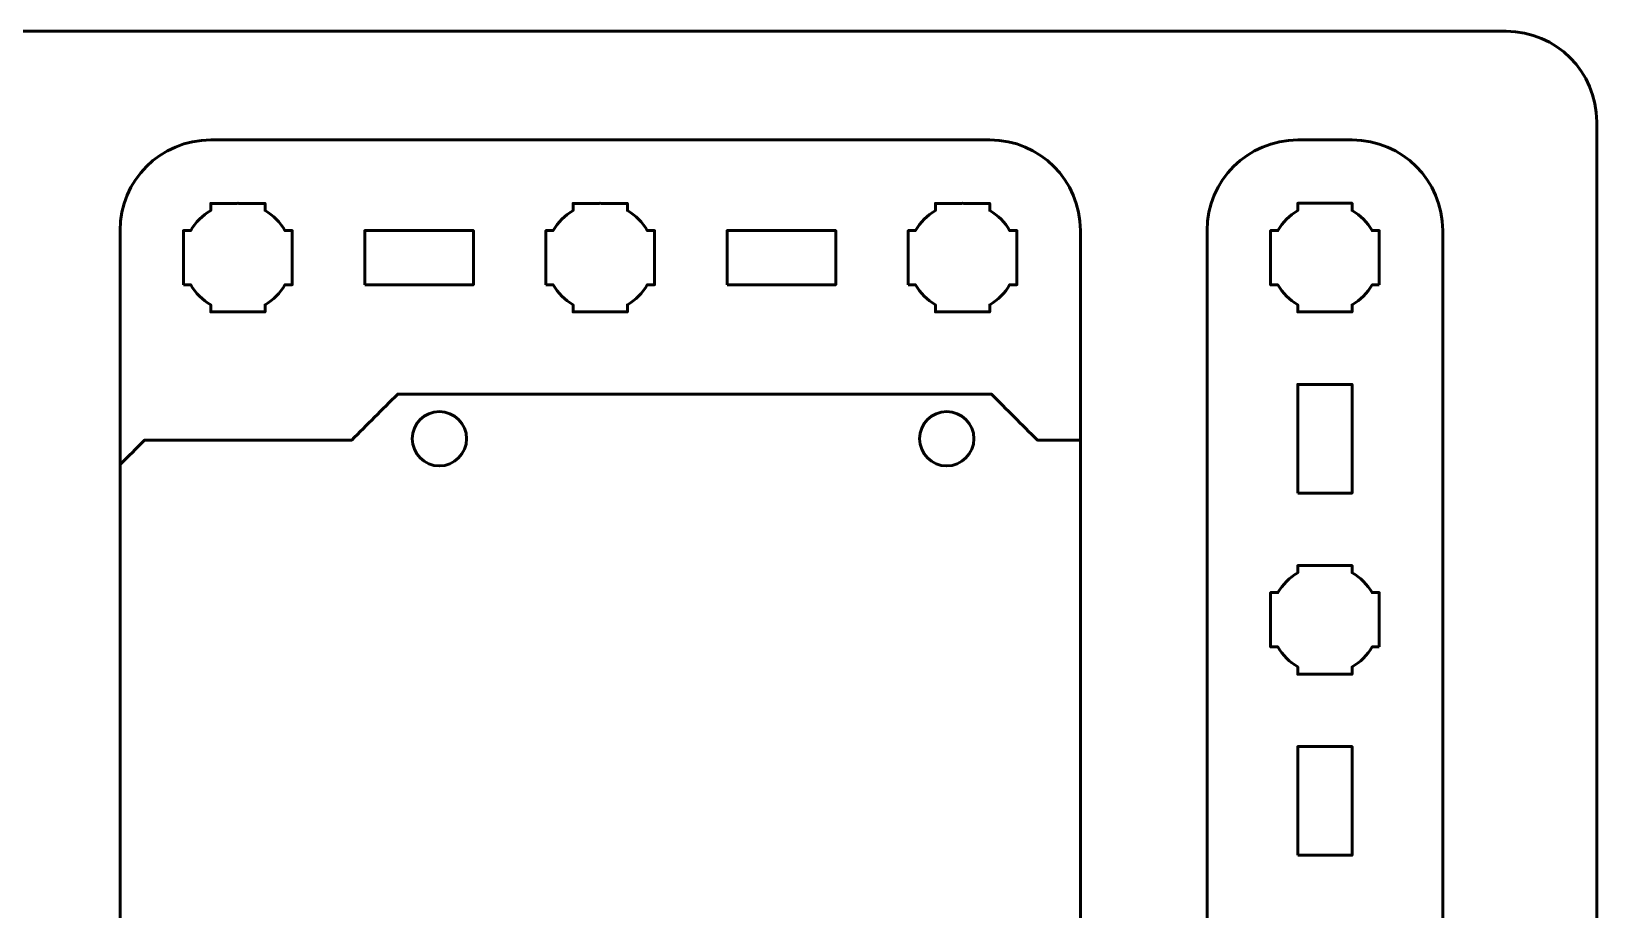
# Model space of a CAD drawing. Header units: centimetres. Extents: x -21 to 0, y -29.7 to 0.
# Drawn here: x -8.64 to 0, y -4.85 to 0 of the extents above; entities that cross this region are included whole.
import ezdxf

# ---------------------------------------------------------------- set-up
doc = ezdxf.new("R2010")
doc.units = ezdxf.units.CM
doc.header["$MEASUREMENT"] = 0
doc.layers.add('Layer 1', color=7, linetype='Continuous')

msp = doc.modelspace()

# ---------------------------------------------------------------- linework, layer by layer
at = {"layer": 'Layer 1', "lineweight": 53}
for centre in [(-6.3875, -2.25), (-3.5875, -2.25)]:
    msp.add_ellipse(centre, major_axis=(0, 0.15), ratio=1, dxfattribs=at)
at = {"layer": 'Layer 1', "color": 1, "lineweight": 53}
msp.add_open_spline([(-21.00003, -29.19995), (-21.00003, -29.19995), (-21.00003, -5.29992), (-21.00003, -5.29992), (-21.00003, -5.29992), (-21.00003, -5.21709), (-20.93286, -5.14992), (-20.85003, -5.14992), (-20.85003, -5.14992), (-20.7672, -5.14992), (-20.70003, -5.08275), (-20.70003, -4.99992), (-20.70003, -4.99992), (-20.70003, -4.91709), (-20.7672, -4.84992), (-20.85003, -4.84992), (-20.85003, -4.84992), (-20.93286, -4.84992), (-21.00003, -4.78275), (-21.00003, -4.69992), (-21.00003, -4.69992), (-21.00003, -4.61709), (-20.93286, -4.54992), (-20.85003, -4.54992), (-20.85003, -4.54992), (-20.7672, -4.54992), (-20.70003, -4.48275), (-20.70003, -4.39992), (-20.70003, -4.39992), (-20.70003, -4.31709), (-20.7672, -4.24992), (-20.85003, -4.24992), (-20.85003, -4.24992), (-20.93286, -4.24992), (-21.00003, -4.18275), (-21.00003, -4.09992), (-21.00003, -4.09992), (-21.00003, -4.01709), (-20.93286, -3.94992), (-20.85003, -3.94992), (-20.85003, -3.94992), (-20.7672, -3.94992), (-20.70003, -3.88275), (-20.70003, -3.79992), (-20.70003, -3.79992), (-20.70003, -3.71709), (-20.7672, -3.64992), (-20.85003, -3.64992), (-20.85003, -3.64992), (-20.93286, -3.64992), (-21.00003, -3.58275), (-21.00003, -3.49992), (-21.00003, -3.49992), (-21.00003, -3.41709), (-20.93286, -3.34992), (-20.85003, -3.34992), (-20.85003, -3.34992), (-20.7672, -3.34992), (-20.70003, -3.28275), (-20.70003, -3.19992), (-20.70003, -3.19992), (-20.70003, -3.11709), (-20.7672, -3.04992), (-20.85003, -3.04992), (-20.85003, -3.04992), (-20.93286, -3.04992), (-21.00003, -2.98275), (-21.00003, -2.89992), (-21.00003, -2.89992), (-21.00003, -2.81709), (-20.93286, -2.74992), (-20.85003, -2.74992), (-20.85003, -2.74992), (-20.7672, -2.74992), (-20.70003, -2.68275), (-20.70003, -2.59992), (-20.70003, -2.59992), (-20.70003, -2.51709), (-20.7672, -2.44992), (-20.85003, -2.44992), (-20.85003, -2.44992), (-20.93286, -2.44992), (-21.00003, -2.38275), (-21.00003, -2.29992), (-21.00003, -2.29992), (-21.00003, -2.21709), (-20.93286, -2.14992), (-20.85003, -2.14992), (-20.85003, -2.14992), (-20.7672, -2.14992), (-20.70003, -2.08275), (-20.70003, -1.99992), (-20.70003, -1.99992), (-20.70003, -1.91709), (-20.7672, -1.84992), (-20.85003, -1.84992), (-20.85003, -1.84992), (-20.93286, -1.84992), (-21.00003, -1.78275), (-21.00003, -1.69992), (-21.00003, -1.69992), (-21.00003, -1.61709), (-20.93286, -1.54992), (-20.85003, -1.54992), (-20.85003, -1.54992), (-20.7672, -1.54992), (-20.70003, -1.48275), (-20.70003, -1.39992), (-20.70003, -1.39992), (-20.70003, -1.31709), (-20.7672, -1.24992), (-20.85003, -1.24992), (-20.85003, -1.24992), (-20.93286, -1.24992), (-21.00003, -1.18275), (-21.00003, -1.09992), (-21.00003, -1.09992), (-21.00003, -1.09992), (-21.00003, -0.49992), (-21.00003, -0.49992), (-21.00003, -0.49992), (-21.00003, -0.22295), (-20.77694, 0.00004), (-20.49994, 0.00004), (-20.49994, 0.00004), (-20.49994, 0.00004), (-0.50008, 0.00004), (-0.50008, 0.00004), (-0.50008, 0.00004), (-0.22294, 0.00004), (0.00002, -0.22295), (0.00002, -0.49992), (0.00002, -0.49992), (0.00002, -0.49992), (0.00002, -29.19995), (0.00002, -29.19995), (0.00002, -29.19995), (0.00002, -29.47695), (-0.22294, -29.70004), (-0.50008, -29.70004), (-0.50008, -29.70004), (-0.50008, -29.70004), (-20.49994, -29.70004), (-20.49994, -29.70004), (-20.49994, -29.70004), (-20.77694, -29.70004), (-21.00003, -29.47695), (-21.00003, -29.19995)], degree=3, knots=[0, 0, 0, 0, 0.027027, 0.027027, 0.027027, 0.027027, 0.0540541, 0.0540541, 0.0540541, 0.0540541, 0.0810811, 0.0810811, 0.0810811, 0.0810811, 0.1081081, 0.1081081, 0.1081081, 0.1081081, 0.1351351, 0.1351351, 0.1351351, 0.1351351, 0.1621622, 0.1621622, 0.1621622, 0.1621622, 0.1891892, 0.1891892, 0.1891892, 0.1891892, 0.2162162, 0.2162162, 0.2162162, 0.2162162, 0.2432432, 0.2432432, 0.2432432, 0.2432432, 0.2702703, 0.2702703, 0.2702703, 0.2702703, 0.2972973, 0.2972973, 0.2972973, 0.2972973, 0.3243243, 0.3243243, 0.3243243, 0.3243243, 0.3513514, 0.3513514, 0.3513514, 0.3513514, 0.3783784, 0.3783784, 0.3783784, 0.3783784, 0.4054054, 0.4054054, 0.4054054, 0.4054054, 0.4324324, 0.4324324, 0.4324324, 0.4324324, 0.4594595, 0.4594595, 0.4594595, 0.4594595, 0.4864865, 0.4864865, 0.4864865, 0.4864865, 0.5135135, 0.5135135, 0.5135135, 0.5135135, 0.5405405, 0.5405405, 0.5405405, 0.5405405, 0.5675676, 0.5675676, 0.5675676, 0.5675676, 0.5945946, 0.5945946, 0.5945946, 0.5945946, 0.6216216, 0.6216216, 0.6216216, 0.6216216, 0.6486486, 0.6486486, 0.6486486, 0.6486486, 0.6756757, 0.6756757, 0.6756757, 0.6756757, 0.7027027, 0.7027027, 0.7027027, 0.7027027, 0.7297297, 0.7297297, 0.7297297, 0.7297297, 0.7567568, 0.7567568, 0.7567568, 0.7567568, 0.7837838, 0.7837838, 0.7837838, 0.7837838, 0.8108108, 0.8108108, 0.8108108, 0.8108108, 0.8378378, 0.8378378, 0.8378378, 0.8378378, 0.8648649, 0.8648649, 0.8648649, 0.8648649, 0.8918919, 0.8918919, 0.8918919, 0.8918919, 0.9189189, 0.9189189, 0.9189189, 0.9189189, 0.9459459, 0.9459459, 0.9459459, 0.9459459, 0.972973, 0.972973, 0.972973, 0.972973, 1, 1, 1, 1], dxfattribs=at)
at = {"layer": 'Layer 1', "color": 3, "lineweight": 53}
for points, knots in [([(-8.15002, -9.39995), (-8.15002, -9.39995), (-8.15002, -7.5), (-8.15002, -7.5), (-8.15002, -7.5), (-8.15002, -7.5), (-7.9125, -7.5), (-7.9125, -7.5), (-7.9125, -7.5), (-7.82967, -7.5), (-7.7625, -7.43283), (-7.7625, -7.35), (-7.7625, -7.35), (-7.7625, -7.26717), (-7.82967, -7.2), (-7.9125, -7.2), (-7.9125, -7.2), (-7.9125, -7.2), (-8.15002, -7.2), (-8.15002, -7.2), (-8.15002, -7.2), (-8.15002, -7.2), (-8.15002, -1.10005), (-8.15002, -1.10005), (-8.15002, -1.10005), (-8.15002, -0.82305), (-7.92693, -0.59995), (-7.64993, -0.59995), (-7.64993, -0.59995), (-7.64993, -0.59995), (-3.35007, -0.59995), (-3.35007, -0.59995), (-3.35007, -0.59995), (-3.07293, -0.59995), (-2.84997, -0.82305), (-2.84997, -1.10005), (-2.84997, -1.10005), (-2.84997, -1.10005), (-2.84997, -7.3115), (-2.84997, -7.3115), (-2.84997, -7.3115), (-2.84997, -7.3115), (-3.083, -7.3115), (-3.083, -7.3115), (-3.083, -7.3115), (-3.16583, -7.3115), (-3.233, -7.37867), (-3.233, -7.4615), (-3.233, -7.4615), (-3.233, -7.54433), (-3.16583, -7.6115), (-3.083, -7.6115), (-3.083, -7.6115), (-3.083, -7.6115), (-2.84997, -7.6115), (-2.84997, -7.6115), (-2.84997, -7.6115), (-2.84997, -7.6115), (-2.84997, -9.39995), (-2.84997, -9.39995), (-2.84997, -9.39995), (-2.84997, -9.67695), (-3.07293, -9.90005), (-3.35007, -9.90005), (-3.35007, -9.90005), (-3.35007, -9.90005), (-7.64993, -9.90005), (-7.64993, -9.90005), (-7.64993, -9.90005), (-7.92693, -9.90005), (-8.15002, -9.67695), (-8.15002, -9.39995)], [0, 0, 0, 0, 0.0555556, 0.0555556, 0.0555556, 0.0555556, 0.1111111, 0.1111111, 0.1111111, 0.1111111, 0.1666667, 0.1666667, 0.1666667, 0.1666667, 0.2222222, 0.2222222, 0.2222222, 0.2222222, 0.2777778, 0.2777778, 0.2777778, 0.2777778, 0.3333333, 0.3333333, 0.3333333, 0.3333333, 0.3888889, 0.3888889, 0.3888889, 0.3888889, 0.4444444, 0.4444444, 0.4444444, 0.4444444, 0.5, 0.5, 0.5, 0.5, 0.5555556, 0.5555556, 0.5555556, 0.5555556, 0.6111111, 0.6111111, 0.6111111, 0.6111111, 0.6666667, 0.6666667, 0.6666667, 0.6666667, 0.7222222, 0.7222222, 0.7222222, 0.7222222, 0.7777778, 0.7777778, 0.7777778, 0.7777778, 0.8333333, 0.8333333, 0.8333333, 0.8333333, 0.8888889, 0.8888889, 0.8888889, 0.8888889, 0.9444444, 0.9444444, 0.9444444, 0.9444444, 1, 1, 1, 1]), ([(-2.15002, -15.39997), (-2.15002, -15.39997), (-2.15002, -1.10009), (-2.15002, -1.10009), (-2.15002, -1.10009), (-2.15002, -0.82295), (-1.92693, -0.59999), (-1.64993, -0.59999), (-1.64993, -0.59999), (-1.64993, -0.59999), (-1.34992, -0.59999), (-1.34992, -0.59999), (-1.34992, -0.59999), (-1.07296, -0.59999), (-0.85, -0.82295), (-0.85, -1.10009), (-0.85, -1.10009), (-0.85, -1.10009), (-0.85, -15.39997), (-0.85, -15.39997), (-0.85, -15.39997), (-0.85, -15.67697), (-1.07296, -15.90007), (-1.34992, -15.90007), (-1.34992, -15.90007), (-1.34992, -15.90007), (-1.64993, -15.90007), (-1.64993, -15.90007), (-1.64993, -15.90007), (-1.92693, -15.90007), (-2.15002, -15.67697), (-2.15002, -15.39997)], [0, 0, 0, 0, 0.125, 0.125, 0.125, 0.125, 0.25, 0.25, 0.25, 0.25, 0.375, 0.375, 0.375, 0.375, 0.5, 0.5, 0.5, 0.5, 0.625, 0.625, 0.625, 0.625, 0.75, 0.75, 0.75, 0.75, 0.875, 0.875, 0.875, 0.875, 1, 1, 1, 1])]:
    msp.add_open_spline(points, degree=3, knots=knots, dxfattribs=at)
at = {"layer": 'Layer 1', "lineweight": 53}
for points, knots in [([(-7.79998, -1.40005), (-7.79998, -1.40005), (-7.79998, -1.25153), (-7.79998, -1.25153), (-7.79998, -1.25153), (-7.79998, -1.25153), (-7.8, -1.24998), (-7.8, -1.24998), (-7.8, -1.24998), (-7.8, -1.24998), (-7.79998, -1.24843), (-7.79998, -1.24843), (-7.79998, -1.24843), (-7.79998, -1.24843), (-7.79998, -1.10005), (-7.79998, -1.10005), (-7.79998, -1.10005), (-7.79998, -1.10005), (-7.75988, -1.10005), (-7.75988, -1.10005), (-7.75988, -1.10005), (-7.73353, -1.05449), (-7.69554, -1.0165), (-7.64998, -0.99014), (-7.64998, -0.99014), (-7.64998, -0.99014), (-7.64998, -0.95005), (-7.64998, -0.95005), (-7.64998, -0.95005), (-7.64998, -0.95005), (-7.5063, -0.95005), (-7.5063, -0.95005), (-7.5063, -0.95005), (-7.5063, -0.95005), (-7.49999, -0.94998), (-7.49999, -0.94998), (-7.49999, -0.94998), (-7.49999, -0.94998), (-7.49368, -0.95005), (-7.49368, -0.95005), (-7.49368, -0.95005), (-7.49368, -0.95005), (-7.34998, -0.95005), (-7.34998, -0.95005), (-7.34998, -0.95005), (-7.34998, -0.95005), (-7.34998, -0.99013), (-7.34998, -0.99013), (-7.34998, -0.99013), (-7.30441, -1.01649), (-7.26643, -1.05448), (-7.24009, -1.10005), (-7.24009, -1.10005), (-7.24009, -1.10005), (-7.19997, -1.10005), (-7.19997, -1.10005), (-7.19997, -1.10005), (-7.19997, -1.10005), (-7.19997, -1.40005), (-7.19997, -1.40005), (-7.19997, -1.40005), (-7.19997, -1.40005), (-7.24014, -1.40005), (-7.24014, -1.40005), (-7.24014, -1.40005), (-7.26648, -1.44558), (-7.30445, -1.48353), (-7.34998, -1.50986), (-7.34998, -1.50986), (-7.34998, -1.50986), (-7.34998, -1.55006), (-7.34998, -1.55006), (-7.34998, -1.55006), (-7.34998, -1.55006), (-7.64998, -1.55006), (-7.64998, -1.55006), (-7.64998, -1.55006), (-7.64998, -1.55006), (-7.64998, -1.50985), (-7.64998, -1.50985), (-7.64998, -1.50985), (-7.69551, -1.48352), (-7.73348, -1.44558), (-7.75983, -1.40005), (-7.75983, -1.40005), (-7.75983, -1.40005), (-7.79998, -1.40005), (-7.79998, -1.40005)], [0, 0, 0, 0, 0.0454545, 0.0454545, 0.0454545, 0.0454545, 0.0909091, 0.0909091, 0.0909091, 0.0909091, 0.1363636, 0.1363636, 0.1363636, 0.1363636, 0.1818182, 0.1818182, 0.1818182, 0.1818182, 0.2272727, 0.2272727, 0.2272727, 0.2272727, 0.2727273, 0.2727273, 0.2727273, 0.2727273, 0.3181818, 0.3181818, 0.3181818, 0.3181818, 0.3636364, 0.3636364, 0.3636364, 0.3636364, 0.4090909, 0.4090909, 0.4090909, 0.4090909, 0.4545455, 0.4545455, 0.4545455, 0.4545455, 0.5, 0.5, 0.5, 0.5, 0.5454545, 0.5454545, 0.5454545, 0.5454545, 0.5909091, 0.5909091, 0.5909091, 0.5909091, 0.6363636, 0.6363636, 0.6363636, 0.6363636, 0.6818182, 0.6818182, 0.6818182, 0.6818182, 0.7272727, 0.7272727, 0.7272727, 0.7272727, 0.7727273, 0.7727273, 0.7727273, 0.7727273, 0.8181818, 0.8181818, 0.8181818, 0.8181818, 0.8636364, 0.8636364, 0.8636364, 0.8636364, 0.9090909, 0.9090909, 0.9090909, 0.9090909, 0.9545455, 0.9545455, 0.9545455, 0.9545455, 1, 1, 1, 1]), ([(-5.79998, -1.40005), (-5.79998, -1.40005), (-5.79998, -1.25153), (-5.79998, -1.25153), (-5.79998, -1.25153), (-5.79998, -1.25153), (-5.8, -1.24998), (-5.8, -1.24998), (-5.8, -1.24998), (-5.8, -1.24998), (-5.79998, -1.24843), (-5.79998, -1.24843), (-5.79998, -1.24843), (-5.79998, -1.24843), (-5.79998, -1.10005), (-5.79998, -1.10005), (-5.79998, -1.10005), (-5.79998, -1.10005), (-5.75988, -1.10005), (-5.75988, -1.10005), (-5.75988, -1.10005), (-5.73353, -1.05449), (-5.69554, -1.0165), (-5.64998, -0.99014), (-5.64998, -0.99014), (-5.64998, -0.99014), (-5.64998, -0.95005), (-5.64998, -0.95005), (-5.64998, -0.95005), (-5.64998, -0.95005), (-5.5063, -0.95005), (-5.5063, -0.95005), (-5.5063, -0.95005), (-5.5063, -0.95005), (-5.49999, -0.94998), (-5.49999, -0.94998), (-5.49999, -0.94998), (-5.49999, -0.94998), (-5.49368, -0.95005), (-5.49368, -0.95005), (-5.49368, -0.95005), (-5.49368, -0.95005), (-5.34998, -0.95005), (-5.34998, -0.95005), (-5.34998, -0.95005), (-5.34998, -0.95005), (-5.34998, -0.99013), (-5.34998, -0.99013), (-5.34998, -0.99013), (-5.30441, -1.01649), (-5.26643, -1.05448), (-5.24009, -1.10005), (-5.24009, -1.10005), (-5.24009, -1.10005), (-5.19997, -1.10005), (-5.19997, -1.10005), (-5.19997, -1.10005), (-5.19997, -1.10005), (-5.19997, -1.40005), (-5.19997, -1.40005), (-5.19997, -1.40005), (-5.19997, -1.40005), (-5.24014, -1.40005), (-5.24014, -1.40005), (-5.24014, -1.40005), (-5.26648, -1.44558), (-5.30445, -1.48353), (-5.34998, -1.50986), (-5.34998, -1.50986), (-5.34998, -1.50986), (-5.34998, -1.55006), (-5.34998, -1.55006), (-5.34998, -1.55006), (-5.34998, -1.55006), (-5.64998, -1.55006), (-5.64998, -1.55006), (-5.64998, -1.55006), (-5.64998, -1.55006), (-5.64998, -1.50985), (-5.64998, -1.50985), (-5.64998, -1.50985), (-5.69551, -1.48352), (-5.73348, -1.44558), (-5.75983, -1.40005), (-5.75983, -1.40005), (-5.75983, -1.40005), (-5.79998, -1.40005), (-5.79998, -1.40005)], [0, 0, 0, 0, 0.0454545, 0.0454545, 0.0454545, 0.0454545, 0.0909091, 0.0909091, 0.0909091, 0.0909091, 0.1363636, 0.1363636, 0.1363636, 0.1363636, 0.1818182, 0.1818182, 0.1818182, 0.1818182, 0.2272727, 0.2272727, 0.2272727, 0.2272727, 0.2727273, 0.2727273, 0.2727273, 0.2727273, 0.3181818, 0.3181818, 0.3181818, 0.3181818, 0.3636364, 0.3636364, 0.3636364, 0.3636364, 0.4090909, 0.4090909, 0.4090909, 0.4090909, 0.4545455, 0.4545455, 0.4545455, 0.4545455, 0.5, 0.5, 0.5, 0.5, 0.5454545, 0.5454545, 0.5454545, 0.5454545, 0.5909091, 0.5909091, 0.5909091, 0.5909091, 0.6363636, 0.6363636, 0.6363636, 0.6363636, 0.6818182, 0.6818182, 0.6818182, 0.6818182, 0.7272727, 0.7272727, 0.7272727, 0.7272727, 0.7727273, 0.7727273, 0.7727273, 0.7727273, 0.8181818, 0.8181818, 0.8181818, 0.8181818, 0.8636364, 0.8636364, 0.8636364, 0.8636364, 0.9090909, 0.9090909, 0.9090909, 0.9090909, 0.9545455, 0.9545455, 0.9545455, 0.9545455, 1, 1, 1, 1]), ([(-3.79998, -1.40005), (-3.79998, -1.40005), (-3.79998, -1.25153), (-3.79998, -1.25153), (-3.79998, -1.25153), (-3.79998, -1.25153), (-3.8, -1.24998), (-3.8, -1.24998), (-3.8, -1.24998), (-3.8, -1.24998), (-3.79998, -1.24843), (-3.79998, -1.24843), (-3.79998, -1.24843), (-3.79998, -1.24843), (-3.79998, -1.10005), (-3.79998, -1.10005), (-3.79998, -1.10005), (-3.79998, -1.10005), (-3.75988, -1.10005), (-3.75988, -1.10005), (-3.75988, -1.10005), (-3.73353, -1.05449), (-3.69554, -1.0165), (-3.64998, -0.99014), (-3.64998, -0.99014), (-3.64998, -0.99014), (-3.64998, -0.95005), (-3.64998, -0.95005), (-3.64998, -0.95005), (-3.64998, -0.95005), (-3.5063, -0.95005), (-3.5063, -0.95005), (-3.5063, -0.95005), (-3.5063, -0.95005), (-3.49999, -0.94998), (-3.49999, -0.94998), (-3.49999, -0.94998), (-3.49999, -0.94998), (-3.49368, -0.95005), (-3.49368, -0.95005), (-3.49368, -0.95005), (-3.49368, -0.95005), (-3.34998, -0.95005), (-3.34998, -0.95005), (-3.34998, -0.95005), (-3.34998, -0.95005), (-3.34998, -0.99013), (-3.34998, -0.99013), (-3.34998, -0.99013), (-3.30441, -1.01649), (-3.26643, -1.05448), (-3.24009, -1.10005), (-3.24009, -1.10005), (-3.24009, -1.10005), (-3.19997, -1.10005), (-3.19997, -1.10005), (-3.19997, -1.10005), (-3.19997, -1.10005), (-3.19997, -1.40005), (-3.19997, -1.40005), (-3.19997, -1.40005), (-3.19997, -1.40005), (-3.24014, -1.40005), (-3.24014, -1.40005), (-3.24014, -1.40005), (-3.26648, -1.44558), (-3.30445, -1.48353), (-3.34998, -1.50986), (-3.34998, -1.50986), (-3.34998, -1.50986), (-3.34998, -1.55006), (-3.34998, -1.55006), (-3.34998, -1.55006), (-3.34998, -1.55006), (-3.64998, -1.55006), (-3.64998, -1.55006), (-3.64998, -1.55006), (-3.64998, -1.55006), (-3.64998, -1.50985), (-3.64998, -1.50985), (-3.64998, -1.50985), (-3.69551, -1.48352), (-3.73348, -1.44558), (-3.75983, -1.40005), (-3.75983, -1.40005), (-3.75983, -1.40005), (-3.79998, -1.40005), (-3.79998, -1.40005)], [0, 0, 0, 0, 0.0454545, 0.0454545, 0.0454545, 0.0454545, 0.0909091, 0.0909091, 0.0909091, 0.0909091, 0.1363636, 0.1363636, 0.1363636, 0.1363636, 0.1818182, 0.1818182, 0.1818182, 0.1818182, 0.2272727, 0.2272727, 0.2272727, 0.2272727, 0.2727273, 0.2727273, 0.2727273, 0.2727273, 0.3181818, 0.3181818, 0.3181818, 0.3181818, 0.3636364, 0.3636364, 0.3636364, 0.3636364, 0.4090909, 0.4090909, 0.4090909, 0.4090909, 0.4545455, 0.4545455, 0.4545455, 0.4545455, 0.5, 0.5, 0.5, 0.5, 0.5454545, 0.5454545, 0.5454545, 0.5454545, 0.5909091, 0.5909091, 0.5909091, 0.5909091, 0.6363636, 0.6363636, 0.6363636, 0.6363636, 0.6818182, 0.6818182, 0.6818182, 0.6818182, 0.7272727, 0.7272727, 0.7272727, 0.7272727, 0.7727273, 0.7727273, 0.7727273, 0.7727273, 0.8181818, 0.8181818, 0.8181818, 0.8181818, 0.8636364, 0.8636364, 0.8636364, 0.8636364, 0.9090909, 0.9090909, 0.9090909, 0.9090909, 0.9545455, 0.9545455, 0.9545455, 0.9545455, 1, 1, 1, 1]), ([(-1.19999, -1.40009), (-1.19999, -1.40009), (-1.2401, -1.40009), (-1.2401, -1.40009), (-1.2401, -1.40009), (-1.26642, -1.44556), (-1.30445, -1.48359), (-1.34992, -1.50991), (-1.34992, -1.50991), (-1.34992, -1.50991), (-1.34992, -1.55002), (-1.34992, -1.55002), (-1.34992, -1.55002), (-1.34992, -1.55002), (-1.5, -1.55002), (-1.5, -1.55002), (-1.5, -1.55002), (-1.5, -1.55002), (-1.64993, -1.55002), (-1.64993, -1.55002), (-1.64993, -1.55002), (-1.64993, -1.55002), (-1.64993, -1.50991), (-1.64993, -1.50991), (-1.64993, -1.50991), (-1.69554, -1.48359), (-1.73346, -1.44556), (-1.75978, -1.40009), (-1.75978, -1.40009), (-1.75978, -1.40009), (-1.8, -1.40009), (-1.8, -1.40009), (-1.8, -1.40009), (-1.8, -1.40009), (-1.8, -1.25002), (-1.8, -1.25002), (-1.8, -1.25002), (-1.8, -1.25002), (-1.8, -1.10009), (-1.8, -1.10009), (-1.8, -1.10009), (-1.8, -1.10009), (-1.75978, -1.10009), (-1.75978, -1.10009), (-1.75978, -1.10009), (-1.73346, -1.05447), (-1.69554, -1.01659), (-1.64993, -0.99023), (-1.64993, -0.99023), (-1.64993, -0.99023), (-1.64993, -0.95002), (-1.64993, -0.95002), (-1.64993, -0.95002), (-1.64993, -0.95002), (-1.5, -0.95002), (-1.5, -0.95002), (-1.5, -0.95002), (-1.5, -0.95002), (-1.34992, -0.95002), (-1.34992, -0.95002), (-1.34992, -0.95002), (-1.34992, -0.95002), (-1.34992, -0.99023), (-1.34992, -0.99023), (-1.34992, -0.99023), (-1.30445, -1.01659), (-1.26642, -1.05447), (-1.2401, -1.10009), (-1.2401, -1.10009), (-1.2401, -1.10009), (-1.19999, -1.10009), (-1.19999, -1.10009), (-1.19999, -1.10009), (-1.19999, -1.10009), (-1.19999, -1.25002), (-1.19999, -1.25002), (-1.19999, -1.25002), (-1.19999, -1.25002), (-1.19999, -1.40009), (-1.19999, -1.40009)], [0, 0, 0, 0, 0.05, 0.05, 0.05, 0.05, 0.1, 0.1, 0.1, 0.1, 0.15, 0.15, 0.15, 0.15, 0.2, 0.2, 0.2, 0.2, 0.25, 0.25, 0.25, 0.25, 0.3, 0.3, 0.3, 0.3, 0.35, 0.35, 0.35, 0.35, 0.4, 0.4, 0.4, 0.4, 0.45, 0.45, 0.45, 0.45, 0.5, 0.5, 0.5, 0.5, 0.55, 0.55, 0.55, 0.55, 0.6, 0.6, 0.6, 0.6, 0.65, 0.65, 0.65, 0.65, 0.7, 0.7, 0.7, 0.7, 0.75, 0.75, 0.75, 0.75, 0.8, 0.8, 0.8, 0.8, 0.85, 0.85, 0.85, 0.85, 0.9, 0.9, 0.9, 0.9, 0.95, 0.95, 0.95, 0.95, 1, 1, 1, 1]), ([(-6.79998, -1.40005), (-6.79998, -1.40005), (-6.79998, -1.10005), (-6.79998, -1.10005), (-6.79998, -1.10005), (-6.79998, -1.10005), (-6.19997, -1.10005), (-6.19997, -1.10005), (-6.19997, -1.10005), (-6.19997, -1.10005), (-6.19997, -1.40005), (-6.19997, -1.40005), (-6.19997, -1.40005), (-6.19997, -1.40005), (-6.79998, -1.40005), (-6.79998, -1.40005)], [0, 0, 0, 0, 0.25, 0.25, 0.25, 0.25, 0.5, 0.5, 0.5, 0.5, 0.75, 0.75, 0.75, 0.75, 1, 1, 1, 1]), ([(-4.80001, -1.40005), (-4.80001, -1.40005), (-4.80001, -1.10005), (-4.80001, -1.10005), (-4.80001, -1.10005), (-4.80001, -1.10005), (-4.20001, -1.10005), (-4.20001, -1.10005), (-4.20001, -1.10005), (-4.20001, -1.10005), (-4.20001, -1.40005), (-4.20001, -1.40005), (-4.20001, -1.40005), (-4.20001, -1.40005), (-4.80001, -1.40005), (-4.80001, -1.40005)], [0, 0, 0, 0, 0.25, 0.25, 0.25, 0.25, 0.5, 0.5, 0.5, 0.5, 0.75, 0.75, 0.75, 0.75, 1, 1, 1, 1]), ([(-1.64993, -2.55004), (-1.64993, -2.55004), (-1.64993, -1.95004), (-1.64993, -1.95004), (-1.64993, -1.95004), (-1.64993, -1.95004), (-1.34992, -1.95004), (-1.34992, -1.95004), (-1.34992, -1.95004), (-1.34992, -1.95004), (-1.34992, -2.55004), (-1.34992, -2.55004), (-1.34992, -2.55004), (-1.34992, -2.55004), (-1.64993, -2.55004), (-1.64993, -2.55004)], [0, 0, 0, 0, 0.25, 0.25, 0.25, 0.25, 0.5, 0.5, 0.5, 0.5, 0.75, 0.75, 0.75, 0.75, 1, 1, 1, 1]), ([(-1.19999, -3.40002), (-1.19999, -3.40002), (-1.2401, -3.40002), (-1.2401, -3.40002), (-1.2401, -3.40002), (-1.26642, -3.44564), (-1.30445, -3.48353), (-1.34992, -3.50984), (-1.34992, -3.50984), (-1.34992, -3.50984), (-1.34992, -3.55009), (-1.34992, -3.55009), (-1.34992, -3.55009), (-1.34992, -3.55009), (-1.5, -3.55009), (-1.5, -3.55009), (-1.5, -3.55009), (-1.5, -3.55009), (-1.64993, -3.55009), (-1.64993, -3.55009), (-1.64993, -3.55009), (-1.64993, -3.55009), (-1.64993, -3.50984), (-1.64993, -3.50984), (-1.64993, -3.50984), (-1.69554, -3.48353), (-1.73346, -3.44564), (-1.75978, -3.40002), (-1.75978, -3.40002), (-1.75978, -3.40002), (-1.8, -3.40002), (-1.8, -3.40002), (-1.8, -3.40002), (-1.8, -3.40002), (-1.8, -3.25009), (-1.8, -3.25009), (-1.8, -3.25009), (-1.8, -3.25009), (-1.8, -3.10002), (-1.8, -3.10002), (-1.8, -3.10002), (-1.8, -3.10002), (-1.75978, -3.10002), (-1.75978, -3.10002), (-1.75978, -3.10002), (-1.73346, -3.05455), (-1.69554, -3.01652), (-1.64993, -2.9902), (-1.64993, -2.9902), (-1.64993, -2.9902), (-1.64993, -2.95009), (-1.64993, -2.95009), (-1.64993, -2.95009), (-1.64993, -2.95009), (-1.5, -2.95009), (-1.5, -2.95009), (-1.5, -2.95009), (-1.5, -2.95009), (-1.34992, -2.95009), (-1.34992, -2.95009), (-1.34992, -2.95009), (-1.34992, -2.95009), (-1.34992, -2.9902), (-1.34992, -2.9902), (-1.34992, -2.9902), (-1.30445, -3.01652), (-1.26642, -3.05455), (-1.2401, -3.10002), (-1.2401, -3.10002), (-1.2401, -3.10002), (-1.19999, -3.10002), (-1.19999, -3.10002), (-1.19999, -3.10002), (-1.19999, -3.10002), (-1.19999, -3.25009), (-1.19999, -3.25009), (-1.19999, -3.25009), (-1.19999, -3.25009), (-1.19999, -3.40002), (-1.19999, -3.40002)], [0, 0, 0, 0, 0.05, 0.05, 0.05, 0.05, 0.1, 0.1, 0.1, 0.1, 0.15, 0.15, 0.15, 0.15, 0.2, 0.2, 0.2, 0.2, 0.25, 0.25, 0.25, 0.25, 0.3, 0.3, 0.3, 0.3, 0.35, 0.35, 0.35, 0.35, 0.4, 0.4, 0.4, 0.4, 0.45, 0.45, 0.45, 0.45, 0.5, 0.5, 0.5, 0.5, 0.55, 0.55, 0.55, 0.55, 0.6, 0.6, 0.6, 0.6, 0.65, 0.65, 0.65, 0.65, 0.7, 0.7, 0.7, 0.7, 0.75, 0.75, 0.75, 0.75, 0.8, 0.8, 0.8, 0.8, 0.85, 0.85, 0.85, 0.85, 0.9, 0.9, 0.9, 0.9, 0.95, 0.95, 0.95, 0.95, 1, 1, 1, 1]), ([(-1.64993, -4.55001), (-1.64993, -4.55001), (-1.64993, -3.95), (-1.64993, -3.95), (-1.64993, -3.95), (-1.64993, -3.95), (-1.34992, -3.95), (-1.34992, -3.95), (-1.34992, -3.95), (-1.34992, -3.95), (-1.34992, -4.55001), (-1.34992, -4.55001), (-1.34992, -4.55001), (-1.34992, -4.55001), (-1.64993, -4.55001), (-1.64993, -4.55001)], [0, 0, 0, 0, 0.25, 0.25, 0.25, 0.25, 0.5, 0.5, 0.5, 0.5, 0.75, 0.75, 0.75, 0.75, 1, 1, 1, 1])]:
    msp.add_open_spline(points, degree=3, knots=knots, dxfattribs=at)
at = {"layer": 'Layer 1', "color": 5, "lineweight": 53}
msp.add_open_spline([(-8.15002, -2.39292), (-8.09922, -2.34212), (-8.0654, -2.3083), (-8.0146, -2.2575), (-8.0146, -2.2575), (-7.6336, -2.2575), (-7.2526, -2.2575), (-6.8716, -2.2575), (-6.8716, -2.2575), (-6.78778, -2.17368), (-6.70396, -2.08986), (-6.6176, -2.0035), (-6.6176, -2.0035), (-5.5254, -2.0035), (-4.4332, -2.0035), (-3.341, -2.0035), (-3.341, -2.0035), (-3.25718, -2.08732), (-3.17336, -2.17114), (-3.087, -2.2575), (-3.087, -2.2575), (-3.00318, -2.2575), (-2.93633, -2.2575), (-2.84997, -2.2575)], degree=3, knots=[0, 0, 0, 0, 0.1666667, 0.1666667, 0.1666667, 0.1666667, 0.3333333, 0.3333333, 0.3333333, 0.3333333, 0.5, 0.5, 0.5, 0.5, 0.6666667, 0.6666667, 0.6666667, 0.6666667, 0.8333333, 0.8333333, 0.8333333, 0.8333333, 1, 1, 1, 1], dxfattribs=at)

doc.saveas('drawing.dxf')
